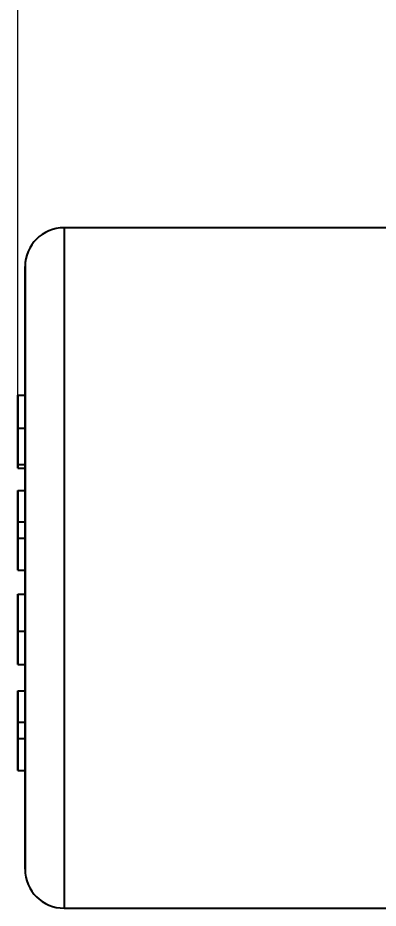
# Model space of a CAD drawing. Header units: millimetres. Extents: x 2379 to 4059, y 879 to 2067.
# Drawn here: x 2803.6 to 2877.7, y 1102.8 to 1286 of the extents above; entities that cross this region are included whole.
import ezdxf

# ---------------------------------------------------------------- set-up
doc = ezdxf.new("R2010")
doc.units = ezdxf.units.MM
doc.layers.add('AM_5', color=3, linetype='Continuous', lineweight=25)
doc.styles.add('SLDTEXTSTYLE1', font='txt.shx', dxfattribs={"width": 0.7, "bigfont": 'gbcbig.shx'})
doc.dimstyles.new('SLDDIMSTYLE12$0', dxfattribs={"dimtxt": 12, "dimasz": 10, "dimexe": 0, "dimexo": 0.0625, "dimgap": 0.875, "dimtad": 1, "dimdec": 1, "dimlfac": 1.8, "dimrnd": 1e-09, "dimzin": 12, "dimdsep": 46, "dimtxsty": 'SLDTEXTSTYLE1', "dimcen": 0.09, "dimdle": 8.16, "dimclrd": 3, "dimclre": 3, "dimadec": 0, "dimazin": 3, "dimtfac": 1, "dimtdec": 1, "dimtofl": 0, "dimtmove": 0, "dimatfit": 3, "dimfxl": 0, "dimfrac": 2, "dimtolj": 1, "dimlwd": 5, "dimlwe": 5, "dimarcsym": 0})

# ---------------------------------------------------------------- blocks, each defined once
blk = doc.blocks.new('*D37')
at = {"layer": 'AM_5', "color": 3, "linetype": 'Continuous', "lineweight": 5, "transparency": 16777216}
for p, q in [((2803.58, 1208.41), (2803.58, 1422.41)), ((2956.08, 1422.41), (2813.58, 1422.41))]:
    blk.add_line(p, q, dxfattribs=at)
at = {"layer": 'AM_5', "color": 3, "lineweight": 5, "transparency": 16777216}
blk.add_line((2966.08, 1263.59), (2966.08, 1422.41), dxfattribs=at)
at = {"layer": 'AM_5', "color": 3, "transparency": 16777216}
for points in [[(2813.58, 1424.08), (2813.58, 1420.75), (2803.58, 1422.41)], [(2956.08, 1424.08), (2956.08, 1420.75), (2966.08, 1422.41)]]:
    blk.add_solid(points, dxfattribs=at)
at = {"layer": 'Defpoints', "color": 0, "transparency": 16777216}
for p in [(2803.58, 1422.41), (2966.08, 1263.53), (2803.58, 1208.35)]:
    blk.add_point(p, dxfattribs=at)
at = {"layer": 'AM_5', "color": 0, "transparency": 16777216, "insert": (2884.83, 1429.29), "char_height": 12, "attachment_point": 5, "style": 'SLDTEXTSTYLE1'}
blk.add_mtext('\\A1;165', dxfattribs=at)

msp = doc.modelspace()

# ---------------------------------------------------------------- linework, layer by layer
at = {"color": 7, "linetype": 'Continuous', "lineweight": 25}
for p, q in [((2919.112, 1242.808), (2813.082, 1242.808)), ((2803.582, 1204.524), (2803.582, 1208.352)), ((2803.582, 1208.352), (2803.582, 1208.352)), ((2803.582, 1208.352), (2803.582, 1201.581)), ((2803.582, 1208.352), (2805.082, 1208.352)), ((2803.582, 1208.352), (2805.082, 1208.352)), ((2805.082, 1201.581), (2805.082, 1208.352)), ((2805.082, 1208.352), (2805.082, 1208.352)), ((2803.582, 1201.884), (2803.582, 1204.524)), ((2803.582, 1204.524), (2803.582, 1204.524)), ((2803.582, 1201.453), (2803.582, 1204.524)), ((2803.582, 1204.524), (2803.582, 1202.232)), ((2803.582, 1204.524), (2803.582, 1204.524)), ((2803.582, 1197.211), (2803.582, 1201.884)), ((2803.582, 1201.581), (2805.082, 1201.581)), ((2803.582, 1198.294), (2803.582, 1193.361)), ((2803.582, 1193.361), (2803.582, 1197.211)), ((2805.082, 1194.008), (2803.582, 1194.008)), ((2803.582, 1193.361), (2805.082, 1193.361)), ((2805.082, 1193.361), (2805.082, 1194.008)), ((2805.082, 1188.777), (2805.082, 1193.361)), ((2803.582, 1188.777), (2805.082, 1188.777)), ((2803.582, 1188.777), (2803.582, 1182.212)), ((2803.582, 1184.901), (2803.582, 1188.777)), ((2805.082, 1182.212), (2805.082, 1188.777)), ((2803.582, 1183.084), (2803.582, 1184.901)), ((2803.582, 1178.068), (2803.582, 1183.084)), ((2803.582, 1182.353), (2803.582, 1178.785)), ((2803.582, 1180.577), (2803.582, 1182.353)), ((2805.082, 1182.212), (2803.582, 1182.212)), ((2803.582, 1182.212), (2803.582, 1178.943)), ((2805.082, 1178.943), (2805.082, 1182.212)), ((2803.582, 1178.785), (2803.582, 1180.577)), ((2803.582, 1178.943), (2803.582, 1172.356)), ((2803.582, 1178.943), (2805.082, 1178.943)), ((2803.582, 1176.25), (2803.582, 1178.068)), ((2805.082, 1172.356), (2805.082, 1178.943)), ((2803.582, 1172.356), (2803.582, 1176.25)), ((2803.582, 1172.356), (2805.082, 1172.356)), ((2805.082, 1167.385), (2805.082, 1172.356)), ((2803.582, 1167.385), (2805.082, 1167.385)), ((2803.582, 1156.354), (2803.582, 1160.376)), ((2803.582, 1160.376), (2803.582, 1160.376)), ((2803.582, 1160.376), (2803.582, 1152.913)), ((2803.582, 1159.834), (2805.082, 1159.834)), ((2803.582, 1152.913), (2803.582, 1156.614)), ((2803.582, 1156.354), (2803.582, 1156.354)), ((2803.582, 1155.905), (2803.582, 1156.152)), ((2803.582, 1152.913), (2803.582, 1155.905)), ((2803.582, 1152.913), (2803.582, 1152.913)), ((2803.582, 1152.913), (2805.082, 1152.913)), ((2803.582, 1147.55), (2805.082, 1147.55)), ((2803.582, 1147.55), (2803.582, 1140.985)), ((2803.582, 1143.674), (2803.582, 1147.55)), ((2805.082, 1140.985), (2805.082, 1147.55)), ((2803.582, 1141.857), (2803.582, 1143.674)), ((2803.582, 1136.841), (2803.582, 1141.857)), ((2803.582, 1141.126), (2803.582, 1137.558)), ((2803.582, 1139.35), (2803.582, 1141.126)), ((2805.082, 1140.985), (2803.582, 1140.985)), ((2803.582, 1140.985), (2803.582, 1137.716)), ((2805.082, 1137.716), (2805.082, 1140.985)), ((2803.582, 1137.558), (2803.582, 1139.35)), ((2803.582, 1137.716), (2803.582, 1131.129)), ((2803.582, 1137.716), (2805.082, 1137.716)), ((2805.082, 1131.129), (2805.082, 1137.716)), ((2803.582, 1135.023), (2803.582, 1136.841)), ((2803.582, 1131.129), (2803.582, 1135.023)), ((2803.582, 1131.129), (2805.082, 1131.129)), ((2813.082, 1102.808), (2954.082, 1102.808))]:
    msp.add_line(p, q, dxfattribs=at)
at = {"color": 7, "linetype": 'Continuous', "lineweight": 25, "flags": 128}
msp.add_lwpolyline([(2813.082, 1242.808), (2813.082, 1242.63), (2813.082, 1242.096), (2813.082, 1241.209), (2813.082, 1239.973), (2813.082, 1238.395), (2813.083, 1236.483), (2813.083, 1234.246), (2813.083, 1231.696), (2813.083, 1228.846), (2813.083, 1225.711), (2813.083, 1222.306), (2813.083, 1218.649), (2813.083, 1214.758), (2813.083, 1210.653), (2813.083, 1206.356), (2813.083, 1201.887), (2813.083, 1197.271), (2813.083, 1192.53), (2813.083, 1187.688), (2813.083, 1182.77), (2813.083, 1177.802), (2813.083, 1172.808), (2813.083, 1167.815), (2813.083, 1162.846), (2813.083, 1157.929), (2813.083, 1153.087), (2813.083, 1148.346), (2813.083, 1143.729), (2813.083, 1139.261), (2813.083, 1134.963), (2813.083, 1130.859), (2813.083, 1126.968), (2813.083, 1123.311), (2813.083, 1119.906), (2813.083, 1116.77), (2813.083, 1113.921), (2813.083, 1111.371), (2813.083, 1109.134), (2813.082, 1107.222), (2813.082, 1105.644), (2813.082, 1104.408), (2813.082, 1103.521), (2813.082, 1102.987), (2813.082, 1102.808)], dxfattribs=at)
at = {"color": 7, "linetype": 'Continuous', "lineweight": 25}
for centre, start, end in [((2813.082, 1234.808), 90, 180), ((2813.082, 1110.808), 180, 270)]:
    msp.add_arc(centre, 8, start, end, dxfattribs=at)
for points, knots in [([(2805.082, 1208.352), (2805.082, 1209.547), (2805.082, 1212.491), (2805.082, 1216.718), (2805.082, 1221.023), (2805.082, 1224.78), (2805.082, 1227.961), (2805.082, 1230.8), (2805.082, 1233.062), (2805.082, 1234.496), (2805.082, 1234.962), (2805.082, 1234.496), (2805.082, 1233.062), (2805.082, 1230.8), (2805.083, 1227.961), (2805.083, 1224.78), (2805.083, 1221.021), (2805.083, 1216.727), (2805.083, 1211.965), (2805.083, 1206.813), (2805.083, 1201.362), (2805.083, 1195.123), (2805.083, 1188.12), (2805.083, 1180.447), (2805.083, 1175.329), (2805.083, 1172.808)], [0, 0, 0, 0, 0.0279063, 0.0687994, 0.1096924, 0.150368, 0.1906154, 0.2302372, 0.2813181, 0.3310053, 0.3791996, 0.4273908, 0.4770781, 0.528162, 0.5677838, 0.6080312, 0.6487067, 0.6895998, 0.7304928, 0.7711684, 0.8114158, 0.8510376, 0.9021185, 0.9518065, 1, 1, 1, 1]), ([(2803.582, 1202.232), (2803.582, 1201.535), (2803.582, 1200.485), (2803.582, 1199.149), (2803.582, 1198.386), (2803.582, 1197.909), (2803.582, 1197.865), (2803.582, 1197.841)], [0, 0, 0, 0, 0.3362422, 0.5068906, 0.6797858, 0.8263629, 1, 1, 1, 1]), ([(2803.582, 1201.581), (2803.582, 1200.571), (2803.582, 1198.733), (2803.582, 1196.502), (2803.582, 1195.032), (2803.582, 1194.147), (2803.582, 1194.059), (2803.582, 1194.008)], [0, 0, 0, 0, 0.276074, 0.5026478, 0.648994, 0.7958383, 1, 1, 1, 1]), ([(2803.582, 1197.841), (2803.582, 1197.866), (2803.582, 1197.908), (2803.582, 1198.349), (2803.582, 1199.074), (2803.582, 1200.143), (2803.582, 1201.018), (2803.582, 1201.453)], [0, 0, 0, 0, 0.23514464, 0.37534254, 0.51600229, 0.75891345, 1, 1, 1, 1]), ([(2805.082, 1194.008), (2805.082, 1194.058), (2805.082, 1194.143), (2805.082, 1194.993), (2805.082, 1196.42), (2805.082, 1198.666), (2805.082, 1200.54), (2805.082, 1201.581)], [0, 0, 0, 0, 0.20196089, 0.34462277, 0.48768998, 0.71560343, 1, 1, 1, 1]), ([(2803.582, 1194.008), (2803.582, 1194.03), (2803.582, 1194.073), (2803.582, 1194.455), (2803.582, 1195.532), (2803.582, 1196.928), (2803.582, 1197.986), (2803.582, 1198.294)], [0, 0, 0, 0, 0.1629267, 0.3248672, 0.5602734, 0.8718604, 1, 1, 1, 1]), ([(2805.083, 1172.808), (2805.083, 1170.288), (2805.083, 1165.169), (2805.083, 1157.496), (2805.083, 1150.494), (2805.083, 1144.255), (2805.083, 1138.803), (2805.083, 1133.652), (2805.083, 1128.889), (2805.083, 1124.596), (2805.083, 1120.836), (2805.083, 1117.656), (2805.082, 1114.817), (2805.082, 1112.554), (2805.082, 1111.12), (2805.082, 1110.655), (2805.082, 1111.12), (2805.082, 1112.554), (2805.082, 1114.816), (2805.082, 1117.657), (2805.082, 1120.832), (2805.082, 1124.612), (2805.082, 1128.061), (2805.082, 1130.399), (2805.082, 1131.129)], [0, 0, 0, 0, 0.05074112, 0.10305579, 0.15684183, 0.19855941, 0.24093569, 0.28376278, 0.32681888, 0.36987498, 0.41270207, 0.45507835, 0.49679593, 0.55057883, 0.60289426, 0.65363776, 0.70437809, 0.75669356, 0.8104796, 0.85219718, 0.89457346, 0.93740055, 0.98045665, 1, 1, 1, 1]), ([(2803.582, 1167.385), (2803.582, 1167.357), (2803.582, 1167.311), (2803.582, 1166.899), (2803.582, 1166.201), (2803.582, 1164.938), (2803.582, 1163.006), (2803.582, 1161.176), (2803.582, 1160.15), (2803.582, 1159.834)], [0, 0, 0, 0, 0.19850126, 0.33381372, 0.46876285, 0.63199476, 0.79642738, 0.93750048, 1, 1, 1, 1]), ([(2803.582, 1160.094), (2803.582, 1160.919), (2803.582, 1162.57), (2803.582, 1164.679), (2803.582, 1166.402), (2803.582, 1167.263), (2803.582, 1167.344), (2803.582, 1167.385)], [0, 0, 0, 0, 0.1793436, 0.3588888, 0.5415629, 0.7659487, 1, 1, 1, 1]), ([(2805.082, 1159.834), (2805.082, 1160.692), (2805.082, 1162.253), (2805.082, 1164.232), (2805.082, 1165.845), (2805.082, 1166.843), (2805.082, 1167.309), (2805.082, 1167.36), (2805.082, 1167.385)], [0, 0, 0, 0, 0.1686401, 0.3068009, 0.4445468, 0.6493658, 0.8244287, 1, 1, 1, 1]), ([(2803.582, 1159.834), (2803.582, 1160.182), (2803.582, 1160.862), (2803.582, 1161.781), (2803.582, 1162.601), (2803.582, 1163.135), (2803.582, 1163.393), (2803.582, 1163.414), (2803.582, 1163.425)], [0, 0, 0, 0, 0.1055686, 0.2061744, 0.3333255, 0.5255849, 0.762499, 1, 1, 1, 1]), ([(2803.582, 1163.425), (2803.582, 1163.397), (2803.582, 1163.349), (2803.582, 1162.905), (2803.582, 1161.977), (2803.582, 1160.915), (2803.582, 1160.064), (2803.582, 1159.707)], [0, 0, 0, 0, 0.3330331, 0.5539557, 0.7183333, 0.8819115, 1, 1, 1, 1]), ([(2803.582, 1156.152), (2803.582, 1156.159), (2803.582, 1156.176), (2803.582, 1156.393), (2803.582, 1157.112), (2803.582, 1158.394), (2803.582, 1159.545), (2803.582, 1160.094)], [0, 0, 0, 0, 0.0480273, 0.1148309, 0.233216, 0.6345243, 1, 1, 1, 1]), ([(2803.582, 1159.834), (2803.582, 1159.325), (2803.582, 1158.308), (2803.582, 1156.676), (2803.582, 1155.116), (2803.582, 1153.861), (2803.582, 1153.041), (2803.582, 1152.957), (2803.582, 1152.913)], [0, 0, 0, 0, 0.1311456, 0.2615272, 0.4305323, 0.5990583, 0.786172, 1, 1, 1, 1]), ([(2803.582, 1156.614), (2803.582, 1156.628), (2803.582, 1156.655), (2803.582, 1156.925), (2803.582, 1157.513), (2803.582, 1158.318), (2803.582, 1159.15), (2803.582, 1159.651), (2803.582, 1159.834)], [0, 0, 0, 0, 0.22963186, 0.4575605, 0.61528184, 0.77364991, 0.91696716, 1, 1, 1, 1]), ([(2803.582, 1159.707), (2803.582, 1159.283), (2803.582, 1158.54), (2803.582, 1157.598), (2803.582, 1156.889), (2803.582, 1156.42), (2803.582, 1156.379), (2803.582, 1156.354)], [0, 0, 0, 0, 0.2043544, 0.3586739, 0.5127895, 0.7124459, 1, 1, 1, 1]), ([(2805.082, 1152.913), (2805.082, 1152.977), (2805.082, 1153.092), (2805.082, 1154.216), (2805.082, 1155.737), (2805.082, 1157.678), (2805.082, 1159.094), (2805.082, 1159.834)], [0, 0, 0, 0, 0.2594927, 0.46447, 0.6370764, 0.810103, 1, 1, 1, 1]), ([(2805.082, 1147.55), (2805.082, 1148.354), (2805.082, 1150.08), (2805.082, 1151.926), (2805.082, 1152.913)], [0, 0, 0, 0, 0.4653058, 1, 1, 1, 1])]:
    msp.add_open_spline(points, degree=3, knots=knots, dxfattribs=at)

# ---------------------------------------------------------------- dimensions: what is measured, and where the dimension line sits
at = {"layer": 'AM_5'}
dim = msp.add_linear_dim(base=(2803.582, 1422.412), p1=(2966.082, 1263.529), p2=(2803.582, 1208.352), angle=360, text='165', dimstyle='SLDDIMSTYLE12$0', override={"dimlfac": 1, "dimpost": ''}, dxfattribs=at)
dim.commit()
dim.dimension.update_dxf_attribs({"geometry": '*D37', "text_midpoint": (2884.832, 1429.287)})

doc.saveas('drawing.dxf')
